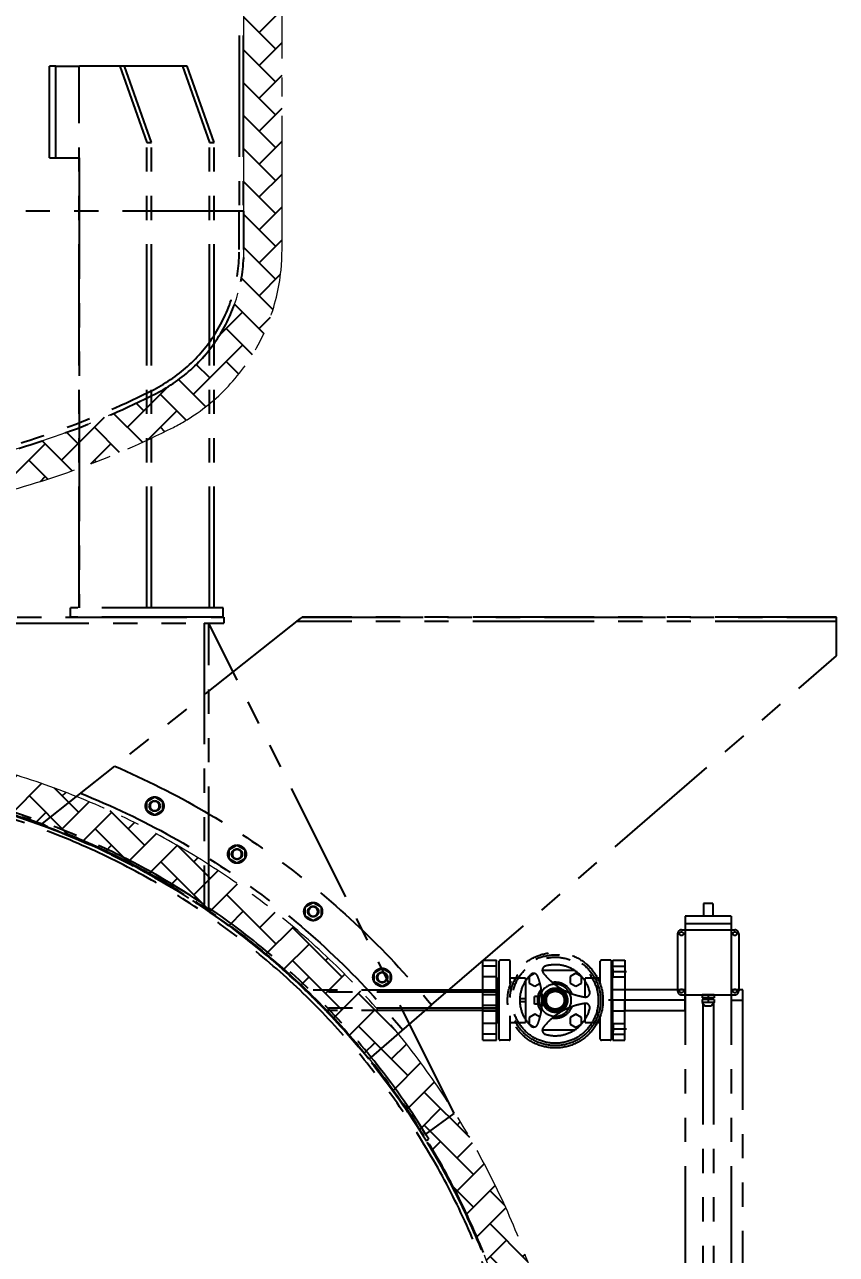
# Model space of a CAD drawing. Header units: millimetres. Extents: x -46397 to 283259, y -8690 to 23983.
# Drawn here: x 273204 to 274267, y 3882 to 5493 of the extents above; entities that cross this region are included whole.
import ezdxf

# ---------------------------------------------------------------- set-up
doc = ezdxf.new("R2010")
doc.units = ezdxf.units.MM
doc.linetypes.add('CENTER', pattern=[2, 1.25, -0.25, 0.25, -0.25])
doc.linetypes.add('PHANTOM', pattern=[63.50000000000001, 31.75, -6.35, 6.35, -6.35, 6.35, -6.35])
doc.layers.get('Defpoints').update_dxf_attribs({"lineweight": 0})
doc.layers.add('DUONGTAM', color=1, linetype='CENTER', lineweight=0)
doc.layers.add('PHANTOM 2', color=8, linetype='Continuous', lineweight=0)
doc.styles.add('GHI CHÚ 1', font='isocp_IV25.ttf', dxfattribs={"width": 0.8})
doc.dimstyles.new('1-30SCALE', dxfattribs={"dimtxt": 75, "dimasz": 75, "dimexe": 37.5, "dimexo": 30, "dimgap": 30, "dimtad": 1, "dimtoh": 1, "dimdec": 0, "dimdsep": 46, "dimtxsty": 'GHI CHÚ 1', "dimcen": 0.09, "dimclrd": 256, "dimclre": 256, "dimclrt": 2, "dimadec": 0, "dimazin": 0, "dimtfac": 1, "dimtdec": 0, "dimtofl": 0, "dimtmove": 0, "dimatfit": 3, "dimfxl": 1, "dimlwd": 0, "dimlwe": 0, "dimarcsym": 0})

# ---------------------------------------------------------------- blocks, each defined once
blk = doc.blocks.new('BO-3')
at = {"color": 251, "linetype": 'PHANTOM', "ltscale": 5, "extrusion": (0, 1, 0)}
for p, q in [((600.0000000036962, 4477.614315796342), (600.0000000036962, 2977.614315796342)), ((605.0000000036962, 4477.614315796342), (605.0000000036962, 2977.614315796342)), ((606.000000003638, 2977.614315796342), (-605.999999996362, 2977.614315796342)), ((-579.9999999965366, 2446.000000000095), (580.0000000034634, 2446.000000000095)), ((244.2998828994168, 2438.000000000108), (554.0000000041618, 2438.000000000105)), ((679.7605235707015, 2443.999920514733), (436.8092653451022, 2250.742025078493)), ((554.0000000041618, 2438.000000000105), (554.0000000041327, 2069.299945473939)), ((560.0000000034634, 2438.000000000095), (580.0000000034634, 2438.000000000095)), ((560.000000004482, 2065.240525058823), (560.0000000034925, 2438.000000000095)), ((881.7317243434663, 1795.497204246097), (560.0000000034634, 2438.000000000096)), ((580.0000000034634, 2446.000000000095), (580.0000000034634, 2438.000000000095)), ((1382.274781015149, 2439.999910577958), (674.7319712062017, 2439.999910577958)), ((682.2747810151486, 2445.999910577958), (679.7605235707015, 2443.999920514733)), ((1382.274781015149, 2445.999910577958), (682.2747810151486, 2445.999910577958)), ((682.2747810151486, 2445.999910577958), (1382.274781015149, 2445.99714405551)), ((1382.274781015149, 2445.99714405551), (1382.274781015149, 2445.999910577958)), ((1382.274781015149, 2443.997144055495), (1382.274781015149, 2445.99714405551)), ((1382.274781015178, 2394.994377533004), (1382.274781015149, 2443.997144055495)), ((852.0345881124958, 1937.765311734519), (1382.274781015178, 2394.994377533004)), ((340.0437059479882, 2173.768937987364), (436.8092653439962, 2250.74202507989)), ((478.8410210259608, 2204.417854989167), (489.1943547282135, 2210.395354989175)), ((489.1943547282135, 2210.395354989175), (499.5476884304662, 2204.417854989167)), ((478.8410210259608, 2192.462854989165), (478.8410210259608, 2204.417854989167)), ((489.1943547282135, 2186.485354989171), (478.8410210259608, 2192.462854989165)), ((499.5476884304662, 2192.462854989165), (489.1943547282135, 2186.485354989171)), ((499.5476884304662, 2204.417854989167), (499.5476884304662, 2192.462854989165)), ((586.6563024530478, 2141.320168626961), (597.0096361553005, 2147.297668626969)), ((597.0096361553005, 2147.297668626969), (607.3629698575533, 2141.320168626961)), ((586.6563024530478, 2129.36516862696), (586.6563024530478, 2141.320168626961)), ((597.0096361553005, 2123.387668626966), (586.6563024530478, 2129.36516862696)), ((607.3629698575533, 2129.36516862696), (597.0096361553005, 2123.387668626966)), ((607.3629698575533, 2141.320168626961), (607.3629698575533, 2129.36516862696)), ((686.4231112705602, 2066.14013941816), (696.7764449727838, 2072.117639418154)), ((686.4231112705602, 2054.185139418159), (686.4231112705602, 2066.14013941816)), ((696.7764449727838, 2072.117639418154), (707.1297786750365, 2066.14013941816)), ((707.1297786750365, 2066.14013941816), (707.1297786750365, 2054.185139418159)), ((696.7764449727838, 2048.20763941815), (686.4231112705602, 2054.185139418159)), ((707.1297786750365, 2054.185139418159), (696.7764449727838, 2048.20763941815)), ((776.7940374095342, 1979.893118355119), (787.1473711117869, 1985.870618355127)), ((787.1473711117869, 1985.870618355127), (797.5007048140396, 1979.893118355119)), ((918.9872362869792, 1891.496398216227), (918.9872362869792, 1996.496398216227)), ((918.9872362869792, 1996.496398216227), (936.9872362869792, 1996.496398216227)), ((936.9872362869792, 1988.496363903771), (918.9872362869792, 1988.496363903771)), ((936.9872362869792, 1891.496398216227), (936.9872362869792, 1996.496398216227)), ((776.7940374095342, 1967.938118355131), (776.7940374095342, 1979.893118355133)), ((787.1473711117869, 1961.960618355123), (776.7940374095342, 1967.938118355131)), ((797.5007048140105, 1967.938118355131), (787.1473711117869, 1961.960618355123)), ((797.5007048140105, 1979.893118355119), (797.5007048140105, 1967.938118355117)), ((936.9872362869792, 1974.496363903771), (918.9872362869792, 1974.496363903771)), ((936.9872362869792, 1972.996398216227), (938.9872362869792, 1972.996398216227)), ((938.9872362869792, 1914.996398216227), (938.9872362869792, 1972.996398216227)), ((918.9872362869792, 1957.293174834017), (686.522284226492, 1957.293174834017)), ((938.9872362869792, 1954.423174834014), (689.4917785319267, 1954.423174834014)), ((918.9872362869792, 1957.746398216227), (938.9872362869792, 1957.746398216227)), ((938.9872362869792, 1957.293174834017), (918.9872362869792, 1957.293174834017)), ((936.9872362869792, 1950.996398216278), (918.9872362869792, 1950.996398216278)), ((938.9872362869792, 1933.56962159844), (710.347616996849, 1933.569621598433)), ((852.0345881113026, 1937.765311735916), (769.6319842787343, 1866.70908840331)), ((936.9872362869792, 1936.996398216278), (918.9872362869792, 1936.996398216278)), ((918.9872362869792, 1930.699621598437), (713.1224507061124, 1930.699621598437)), ((938.9872362869792, 1930.699621598437), (918.9872362869792, 1930.699621598437)), ((918.9872362869792, 1930.246398216227), (938.9872362869792, 1930.246398216227)), ((936.9872362869792, 1913.496432528734), (918.9872362869792, 1913.496432528734)), ((936.9872362869792, 1914.996398216227), (938.9872362869792, 1914.996398216227)), ((936.9872362869792, 1899.496432528734), (918.9872362869792, 1899.496432528734)), ((918.9872362869792, 1891.496398216227), (936.9872362869792, 1891.496398216227)), ((844.4012573147484, 1768.425892430232), (881.7317243434663, 1795.497204246097)), ((845.0855470057577, 1759.684417301814), (848.5000340645202, 1761.76799070479))]:
    blk.add_line(p, q, dxfattribs=at)
at = {"color": 251, "linetype": 'PHANTOM', "ltscale": 5, "extrusion": (-6.890185696795331e-16, 1, 0)}
for p, q in [((351.2045431666775, 3047.614315796342), (351.2045431666775, 3167.614315796349)), ((359.8058175159385, 3167.614315796349), (351.2045431666775, 3167.614315796349)), ((359.8058175159385, 3047.614315796342), (359.8058175159385, 3167.614315796349)), ((359.8058175159385, 3167.614315796349), (390.7303553605452, 3167.614315796349)), ((390.4469795399054, 2458.000000001284), (390.4469795399054, 3167.614315796349)), ((443.7633639495471, 3167.614315796349), (390.7303553605452, 3167.614315796349)), ((443.4801026258501, 3167.614315796349), (478.8354416851944, 3067.614315796349)), ((450.127324980218, 3167.614315796349), (443.7633639495471, 3167.614315796349)), ((485.1994027158653, 3067.614315796349), (449.844063656521, 3167.614315796349)), ((513.5901585916872, 3167.614315796349), (450.127324980218, 3167.614315796349)), ((524.903867090703, 3167.614315796349), (513.5901585916872, 3167.614315796349)), ((525.787750567164, 3167.614315796349), (524.903867090703, 3167.614315796349)), ((525.5044892434962, 3167.614315796349), (560.8598283028405, 3067.614315796349)), ((531.8684502741671, 3167.614315796349), (525.787750567164, 3167.614315796349)), ((567.2237893335405, 3067.614315796349), (531.8684502741962, 3167.614315796349)), ((478.8353271881933, 2458.000000001284), (478.8353271881933, 3067.614315796349)), ((478.8354416851944, 3067.614315796349), (485.1994027158653, 3067.614315796349)), ((485.1992882188642, 2458.000000001284), (485.1992882188642, 3067.614315796349)), ((560.8597138058685, 2458.000000001284), (560.8597138058685, 3067.614315796349)), ((560.8598283028405, 3067.614315796349), (567.2237893335405, 3067.614315796349)), ((567.2236748365103, 2458.000000001284), (567.2236748365103, 3067.614315796349)), ((351.2045431666775, 3047.614315796342), (359.8058175159385, 3047.614315796342)), ((359.8058175159385, 3047.614315796342), (390.7303553605452, 3047.614315796342)), ((390.4469795398763, 3047.614315796342), (390.4469795398763, 2458.000000001284)), ((378.8353271881933, 2446.000000001284), (378.8353271881933, 2458.000000001284)), ((379.1185885118903, 2458.000000001284), (378.8353271881933, 2458.000000001284)), ((578.8353271881933, 2458.000000001284), (379.1185885118903, 2458.000000001284)), ((578.8353271881933, 2446.000000001284), (578.8353271881933, 2458.000000001284)), ((379.1185885118903, 2446.000000001284), (378.8353271881933, 2446.000000001284)), ((578.8353271881933, 2446.000000001284), (379.1185885118903, 2446.000000001284))]:
    blk.add_line(p, q, dxfattribs=at)
at = {"color": 251, "linetype": 'PHANTOM', "ltscale": 5}
for p, q in [((554.0000000041618, 2438.000000000105), (560.0000000034634, 2438.000000000105)), ((384.5912864900893, 2156.136900368337), (345.401687468926, 2171.791827025319)), ((1207.966634656943, 2070.492894643038), (1207.966634656972, 2054.113364641854)), ((1220.56663465692, 2070.492894643038), (1207.966634656943, 2070.492894643038)), ((1220.56663465692, 2070.492894643038), (1220.566634656891, 2054.113364641854)), ((1244.516634656931, 2054.113364641868), (1184.016634656931, 2054.113364641868)), ((1184.016634656931, 2054.113364641868), (1184.016634656931, 2044.113364641868)), ((1244.516634656931, 2054.113364641868), (1244.516634656931, 2040.185027120963)), ((1174.266634656989, 2031.109977876928), (1174.266634656989, 1956.109977876928)), ((1179.266634656989, 2036.109977876928), (1249.266634656989, 2036.109977876928)), ((1244.516634656931, 2044.113364641868), (1184.016634656931, 2044.113364641868)), ((1184.016634656931, 2044.113364641868), (1184.016634656902, 403.9999999989604)), ((1244.516634656931, 2044.113364641868), (1244.516634656902, 403.9999999989604)), ((1254.266634656989, 2031.109977876928), (1254.266634656989, 1956.109977876928)), ((940.4873005862173, 1892.999999999579), (940.4873005862173, 1994.999999999579)), ((953.4873005862173, 1996.499999999579), (941.9873005862173, 1996.499999999579)), ((954.9873005862173, 1964.62159062688), (954.9873005862173, 1994.999999999579)), ((1039.310215110425, 1982.999999999579), (997.0119638827746, 1982.999999999579)), ((1072.987300586217, 1964.62159062688), (1072.987300586217, 1994.999999999579)), ((1085.987300586217, 1996.499999999579), (1074.487300586217, 1996.499999999579)), ((1087.350653501373, 1981.643888846412), (1107.283710844436, 1981.643888846412)), ((1087.487300586217, 1892.999999999579), (1087.487300586217, 1994.999999999579)), ((1089.582335368643, 1988.643899577285), (1104.986400321883, 1988.643899577285)), ((1089.639797914424, 1974.643900733508), (1089.586358686822, 1996.643894094269)), ((1089.586358686822, 1996.643894094269), (1104.990423640062, 1996.643894094269)), ((1104.990423640062, 1996.643894094269), (1104.964020599698, 1944.143900733508)), ((938.9873005862173, 1965.899999999579), (940.4873005862173, 1967.399999999579)), ((938.9873005862173, 1922.099999999579), (938.9873005862173, 1965.899999999579)), ((974.9873005862173, 1972.999999999579), (954.9873350977432, 1972.999999999579)), ((974.9873005862173, 1972.999999999579), (974.9873005862173, 1914.999999999579)), ((986.282366323343, 1979.048204516), (979.617300586222, 1975.200127018501)), ((979.617300586222, 1975.200127018501), (979.617300586222, 1966.539872980657)), ((979.617300586222, 1966.539872980657), (987.117300586222, 1962.209745961734)), ((987.117300586222, 1962.209745961734), (994.0360838275228, 1966.204307328573)), ((1040.857300586213, 1979.530254037423), (1033.357300586213, 1975.200127018501)), ((1033.357300586213, 1975.200127018501), (1033.357300586213, 1966.539872980657)), ((1033.357300586213, 1966.539872980657), (1040.857300586213, 1962.209745961734)), ((1048.357300586213, 1975.200127018501), (1040.857300586213, 1979.530254037423)), ((1040.857300586213, 1962.209745961734), (1048.357300586213, 1966.539872980657)), ((1048.357300586213, 1966.539872980657), (1048.357300586213, 1975.200127018501)), ((1072.987292825885, 1972.999999999579), (1052.987300586217, 1972.999999999579)), ((1052.987300586217, 1948.188497525904), (1052.987300586217, 1972.999999999579)), ((1088.987300586217, 1965.899999999579), (1087.487300586217, 1967.399999999579)), ((1088.98723628695, 1944.143900733508), (1089.050261344964, 1974.163841281662)), ((1088.987300586217, 1922.099999999579), (1088.987300586217, 1965.899999999579)), ((1089.530320796825, 1974.643900733508), (1104.979359499412, 1974.643878115524)), ((1089.10311188185, 1957.99390073069), (1104.971006924927, 1957.99390073069)), ((1104.971006924927, 1957.613364642596), (1104.971006924927, 1930.613364642596)), ((1184.016634656902, 1957.613364642596), (1104.971006924927, 1957.613364642596)), ((1179.266634656989, 1951.109977876928), (1249.266634656989, 1951.109977876928)), ((1184.016634656902, 1930.613364642611), (1184.016634656902, 1957.613364642596)), ((1206.266634656989, 1951.109977876958), (1206.266634656931, 1947.109977876928)), ((1222.266634656989, 1951.109977876899), (1206.266634656989, 1951.109977876928)), ((1222.266634656989, 1951.109977876928), (1206.266634656989, 1951.109977876928)), ((1214.266634656989, 1951.109977876928), (1214.266634656989, 1947.109977876928)), ((1222.266634656989, 1951.109977876899), (1222.266634656989, 1947.109977876928)), ((1259.516634656902, 1957.613364642567), (1244.51663465696, 1957.613364642567)), ((1244.51663465696, 1957.613364642567), (1244.516634656931, 1944.113352754773)), ((1259.516634656902, 530.499999999688), (1259.516634656902, 1957.613364642567)), ((974.9873005862173, 1945.999999999579), (967.5303312489996, 1945.999999999579)), ((974.9873005862173, 1941.999999999579), (967.5303312489996, 1941.999999999579)), ((986.7873005862057, 1938.999999999579), (986.7873005862057, 1948.999999999579)), ((991.025375579804, 1948.999999999579), (986.7873005862057, 1948.999999999579)), ((991.0253523595748, 1938.999999999579), (986.7873005862057, 1938.999999999579)), ((1052.987300586217, 1914.999999999579), (1052.987300586217, 1939.811478633673)), ((1104.964035990735, 1944.113273264412), (1083.901781385444, 1944.113273264397)), ((1088.98723628695, 1944.143900733508), (1089.050261344964, 1914.123960185353)), ((1104.990423640062, 1891.643907372746), (1104.964020599698, 1944.143900733508)), ((1184.01663464689, 1944.113352754773), (1104.971006914915, 1944.113352754773)), ((1222.266634656989, 1947.109977876928), (1206.266634656989, 1947.109977876928)), ((1206.266634656931, 1945.109977876928), (1206.266634656931, 1941.109977876928)), ((1222.266634656989, 1945.109977876928), (1206.266634656989, 1945.109977876928)), ((1222.266634656989, 1941.109977876899), (1206.266634656989, 1941.109977876928)), ((1206.266634656989, 1941.109977876899), (1210.266634656989, 1936.109977876899)), ((1207.266634656931, 1939.859977876958), (1207.266634656931, 543.999999999608)), ((1208.266634656989, 1947.109977876928), (1208.266634656989, 1945.109977876928)), ((1214.266634656931, 1936.109977876914), (1210.266634656989, 1936.109977876914)), ((1214.266634656989, 1945.109977876928), (1214.266634656989, 1941.109977876914)), ((1218.266634656989, 1936.109977876914), (1214.266634656931, 1936.109977876914)), ((1222.266634656989, 1941.109977876899), (1218.266634656989, 1936.109977876899)), ((1220.266634656989, 1947.109977876928), (1220.266634656989, 1945.109977876928)), ((1221.266634656931, 1939.859977876827), (1221.266634656931, 543.999999999608)), ((1222.266634656989, 1945.109977876928), (1222.266634656989, 1941.109977876899)), ((1244.516634656931, 1944.113352754773), (1259.516634656902, 1944.113352754773)), ((938.9873005862173, 1922.099999999579), (940.4873005862173, 1920.599999999579)), ((954.9873005862173, 1892.999999999579), (954.9873005862173, 1923.378409372278)), ((987.117300586222, 1925.790254037423), (979.617300586222, 1921.460127018501)), ((979.617300586222, 1921.460127018501), (979.617300586222, 1912.799872980657)), ((994.0364449021872, 1921.795484204028), (987.117300586222, 1925.790254037423)), ((1040.857300586213, 1925.790254037423), (1033.357300586213, 1921.460127018501)), ((1033.357300586213, 1921.460127018501), (1033.357300586213, 1912.799872980657)), ((1048.357300586213, 1921.460127018501), (1040.857300586213, 1925.790254037423)), ((1048.357300586213, 1912.799872980657), (1048.357300586213, 1921.460127018501)), ((1072.987300586217, 1892.999999999579), (1072.987300586217, 1923.378409372278)), ((1088.987300586217, 1922.099999999579), (1087.487300586217, 1920.599999999579)), ((1089.10311188185, 1930.293900736325), (1104.971006924927, 1930.293900736325)), ((1104.971006924927, 1930.613364642596), (1184.016634656902, 1930.613364642611)), ((954.9874444504967, 1914.999999999579), (974.9873005862173, 1914.999999999579)), ((957.6864234462846, 1914.499999999579), (957.6864234462846, 1914.999999999579)), ((958.28817772615, 1914.499999999579), (957.6864234462846, 1914.499999999579)), ((958.28817772615, 1914.499999999579), (958.28817772615, 1914.999999999579)), ((958.8873913303833, 1914.499999999579), (958.28817772615, 1914.499999999579)), ((979.617300586222, 1912.799872980657), (986.28267938731, 1908.951614735603)), ((997.0119213784055, 1904.999999999579), (1039.310215110425, 1904.999999999579)), ((1033.357300586213, 1912.799872980657), (1040.857300586213, 1908.469745961735)), ((1040.857300586213, 1908.469745961735), (1048.357300586213, 1912.799872980657)), ((1052.987300586217, 1914.999999999579), (1072.987239519891, 1914.999999999579)), ((1087.350653501373, 1906.643888846412), (1107.283710844436, 1906.643888846412)), ((1089.530320796825, 1913.643900733508), (1104.979359499412, 1913.643923351491)), ((1089.639797914424, 1913.643900733508), (1089.586358686822, 1891.643907372746)), ((953.4873005862173, 1891.499999999579), (941.9873005862173, 1891.499999999579)), ((1085.987300586217, 1891.499999999579), (1074.487300586217, 1891.499999999579)), ((1089.582335368643, 1899.64390188973), (1104.986400321883, 1899.64390188973)), ((1089.586358686822, 1891.643907372746), (1104.990423640062, 1891.643907372746))]:
    blk.add_line(p, q, dxfattribs=at)
blk.add_lwpolyline([(-606.0000573569491, 2977.546962154444), (-606.0000573569491, 2927.553989562727, 0.2844896771697005), (-491.0339997755441, 2738.883222221685, 0.2389866582865144), (491.033753531286, 2738.883155543413, 0.2844896771696986), (605.9999426430436, 2927.553989562669), (605.9999426430509, 2977.546962154386)], format="xyb", close=True, dxfattribs=at)
blk.add_lwpolyline([(-600.0000573569491, 2977.546962154444), (-600.0000573569491, 2927.532625973571, 0.2845175878861647), (-488.3209742624063, 2744.234810076244, 0.2389866582865143), (488.3208595484789, 2744.234810076186, 0.284517587886162), (599.9999426430436, 2927.532625973513), (599.9999426430509, 2977.546962154386)], format="xyb", dxfattribs=at)
at = {"color": 251, "linetype": 'PHANTOM', "ltscale": 5, "extrusion": (0, 0, -1)}
for centre, radius in [((-3.725290298461914e-09, 1244.000000000096), 990.9999999994459), ((-3.725290298461914e-09, 1244.000000000096), 989.9999999995455), ((-3.725290298461914e-09, 1244.000000000096), 984.9999999990735), ((-489.1943547282135, 2198.440354989173), 6), ((-597.0096361553005, 2135.342668626968), 6), ((-696.7764449727838, 2060.162639418167), 6), ((-787.1473711117869, 1973.915618355139), 6)]:
    blk.add_circle(centre, radius, dxfattribs=at)
at = {"color": 251, "linetype": 'PHANTOM', "ltscale": 5}
for centre, radius in [((489.1943547282135, 2198.440354989173), 12), ((489.1943547282135, 2198.440354989173), 6.999999999999999), ((597.0096361553005, 2135.342668626968), 12), ((597.0096361553005, 2135.342668626968), 6.999999999999999), ((696.7764449727838, 2060.162639418152), 12), ((696.7764449727838, 2060.162639418167), 6.999999999999999), ((1179.266634656989, 2031.109977876928), 2.5), ((1249.266634656989, 2031.109977876928), 2.5), ((1013.987300586217, 1943.999999999579), 62.5), ((1013.987300586217, 1943.999999999579), 59.43794068391659), ((1013.987300586217, 1943.999999999579), 56.37588136783319), ((787.1473711117869, 1973.915618355125), 12), ((787.1473711117869, 1973.915618355139), 6.999999999999999), ((1013.987300586217, 1943.999999999579), 16), ((1013.987300586217, 1943.999999999579), 14), ((1013.987300586217, 1943.999999999579), 14), ((1013.987300586217, 1943.999999999579), 13.03237948031064), ((1013.987300586217, 1943.999999999579), 12.52618259739233), ((1013.987300586217, 1943.999999999579), 11.7260607349572), ((1013.987300586217, 1943.999999999579), 11.70860567002898), ((1179.266634656989, 1956.109977876928), 2.5), ((1249.266634656989, 1956.109977876928), 2.5)]:
    blk.add_circle(centre, radius, dxfattribs=at)
at = {"color": 251, "linetype": 'PHANTOM', "ltscale": 5, "extrusion": (0, 0, -1)}
for centre, radius, start, end in [((-1.073442248045467, 1240.725048768059), 1099.999999985095, 113.3360607911233, 140.678369793138), ((-3.69618646800518e-09, 1244.000000000096), 989.9999999998034, 31.39219479823251, 148.6078052017675), ((-1.073442249995423, 1240.725048767302), 1049.999999985071, 111.8651126308536, 140.7474213440057)]:
    blk.add_arc(centre, radius, start, end, dxfattribs=at)
at = {"color": 251, "linetype": 'PHANTOM', "ltscale": 5}
for centre, radius, start, end in [((3.667082637548447e-09, 1244.000000000056), 993.9999999998472, 56.12767963228005, 75.77238934195863), ((3.725290298461914e-09, 1244.00000000011), 989.999999999521, 38.97631496123779, 69.9110551653385), ((3.725290298461914e-09, 1244.00000000011), 993.9999999997841, 31.39219479823251, 55.71010938391612), ((1179.266634656989, 2031.109977876928), 5, 90, 180), ((1249.266634656989, 2031.109977876928), 5, 0, 90), ((941.9873005862173, 1994.999999999579), 1.5, 90, 180), ((953.4873005862173, 1994.999999999579), 1.499999999999993, 0, 90), ((1013.987300586217, 1943.999999999579), 46.50000000000002, 13.91476064545609, 106.0852385249338), ((1074.487300586217, 1994.999999999579), 1.499999999999993, 90, 180), ((1085.987300586217, 1994.999999999579), 1.5, 0, 90), ((1013.987300586217, 1943.999999999579), 46.50000000000002, 133.91476064464, 226.0852385243552), ((1013.987300586217, 1943.99999999958), 23.4999999999996, 90, 98.89400038201485), ((1013.987300586217, 1943.999999999579), 23.5, 21.10668069135052, 90), ((1089.050261344964, 1974.643900733508), 0.480059451847782, 270, 0), ((-2.272776328027248e-06, 1243.999997767588), 990.0000031879024, 43.91862197800679, 46.09562447503193), ((1013.987300586217, 1943.999999999579), 23.49999999999999, 141.1061039465741, 218.8940003812874), ((1013.987300586217, 1943.999999999579), 20.99999999999999, 147.6724358717156, 212.3275642004892), ((1013.987300586217, 1943.999999999579), 20.98666243117285, 92.28401401869311, 147.7159859809178), ((1013.987300586217, 1943.999999999583), 20.99999999999662, 90, 92.32756420088414), ((1013.987300586217, 1943.999999999579), 21, 27.67243630050723, 90), ((1013.987300586217, 1943.999999999579), 20.98666243117286, 332.2840140180127, 27.71598598198731), ((1179.266634656989, 1956.109977876928), 5, 180, 270), ((1249.266634656989, 1956.109977876928), 5, 270, 0), ((1013.987300586217, 1943.999999999579), 23.49999999999999, 261.1059996179852, 338.8938237656594), ((1013.987300586217, 1943.999999999579), 20.99999999999999, 267.6724357991159, 332.3275640720453), ((1013.987300586217, 1943.999999999579), 20.98666243117285, 212.2840140190822, 267.7159859813069), ((1013.987300586217, 1943.999999999579), 46.50000000000004, 253.9147606455075, 346.0852393545439), ((1089.050261344964, 1913.643900733508), 0.480059451847782, 0, 90), ((941.9873005862173, 1892.999999999579), 1.500000000000007, 180, 270), ((953.4873005862173, 1892.999999999579), 1.499999999999993, 270, 0), ((1074.487300586217, 1892.999999999579), 1.499999999999993, 180, 270), ((1085.987300586217, 1892.999999999579), 1.5, 270, 0)]:
    blk.add_arc(centre, radius, start, end, dxfattribs=at)
for points, knots in [([(1001.103679856606, 1988.679551439754), (1000.64759223329, 1988.548035847894), (1000.217660774477, 1988.362955132084), (999.6105796843767, 1988.00790648433), (999.4132776179467, 1987.875402201763), (999.0401827606547, 1987.589465890748), (998.864167032938, 1987.43621882946), (998.5325738928223, 1987.109792071255), (998.3769976874173, 1986.93661114467), (998.0866083783621, 1986.57001843727), (997.9520847871026, 1986.376553044607), (997.5905241197033, 1985.781786299645), (997.4006482348486, 1985.361337566162), (997.1242891609436, 1984.472290915084), (997.0432801252173, 1984.021229222822), (997.0033468031324, 1983.336002281491), (997.0038992263435, 1983.104692754233), (997.033014879009, 1982.64632357431), (997.0613173711754, 1982.420142127934), (997.144507508172, 1981.9736091921), (997.1993972548808, 1981.753258128395), (997.3360354259494, 1981.318459581706), (997.4184007705189, 1981.102862022306), (997.7014386441733, 1980.478597422682), (997.9377240953909, 1980.089338846153), (998.2227566633956, 1979.727598544153)], [2.051666809341216e-07, 2.051666809341216e-07, 2.051666809341216e-07, 2.051666809341216e-07, 0.001403826877053449, 0.001403826877053449, 0.002105637732239709, 0.002105637732239709, 0.002807448587425969, 0.002807448587425969, 0.003509259442612228, 0.003509259442612228, 0.004211070297798492, 0.004211070297798492, 0.005614692008171047, 0.005614692008171047, 0.007018313718543603, 0.007018313718543603, 0.007720124573729901, 0.007720124573729901, 0.0084219354289162, 0.0084219354289162, 0.009123746284102495, 0.009123746284102495, 0.009825557139288793, 0.009825557139288793, 0.01122917884966141, 0.01122917884966141, 0.01122917884966141, 0.01122917884966141]), ([(990.928564591828, 1975.516294788114), (990.7577460312168, 1975.944157047342), (990.5392309043091, 1976.342199157816), (990.0107066571654, 1977.081183779139), (989.6970590224955, 1977.423520493243), (989.1794907986186, 1977.866812944098), (988.9983604058216, 1978.004031057366), (988.6186745912128, 1978.257085468977), (988.4188021610025, 1978.373555688522), (987.8016193467192, 1978.684137403432), (987.3711401392648, 1978.838804476967), (986.6969957220717, 1978.992024756049), (986.4658222673461, 1979.029918471891), (986.003966136137, 1979.076536501625), (985.7730201312224, 1979.08556845492), (985.3111152070924, 1979.075479187493), (985.080156222888, 1979.056359760042), (984.6182462968864, 1978.98909267515), (984.3863818276441, 1978.940495930393), (983.7103262791352, 1978.754283776661), (983.2792645416048, 1978.576467532597), (982.6631053158198, 1978.226718512156), (982.4643590774795, 1978.096807776517), (982.0865771834215, 1977.81472546138), (981.9065190523979, 1977.661993800497), (981.7354848599352, 1977.497319031964)], [2.18634237672454e-07, 2.18634237672454e-07, 2.18634237672454e-07, 2.18634237672454e-07, 0.001403414186927483, 0.001403414186927483, 0.002806609739617293, 0.002806609739617293, 0.003508207515962198, 0.003508207515962198, 0.004209805292307103, 0.004209805292307103, 0.00561300084499694, 0.00561300084499694, 0.006314598621341846, 0.006314598621341846, 0.007016196397686752, 0.007016196397686752, 0.00771779417403166, 0.00771779417403166, 0.008419391950376566, 0.008419391950376566, 0.009822587503066391, 0.009822587503066391, 0.0105241852794113, 0.0105241852794113, 0.01122578305575621, 0.01122578305575621, 0.01122578305575621, 0.01122578305575621]), ([(996.2449476450274, 1955.209322553183), (996.0113270305155, 1956.96538971869), (995.7240373470122, 1958.705784910071), (995.0430992245674, 1962.161374003937), (994.6494308215333, 1963.876524493299), (993.7548166559136, 1967.2847013458), (993.2568416733702, 1968.965982757722), (992.1649496936006, 1972.276902008233), (991.5705937367748, 1973.90815548837), (990.928564591828, 1975.516294788114)], [0.04399830170383984, 0.04399830170383984, 0.04399830170383984, 0.04399830170383984, 0.04937678668943274, 0.04937678668943274, 0.05475527167502563, 0.05475527167502563, 0.06013375666061853, 0.06013375666061853, 0.06551224164621143, 0.06551224164621143, 0.06551224164621143, 0.06551224164621143]), ([(998.2227566633956, 1979.727598544153), (1000.391445774992, 1976.975273574107), (1002.716066018213, 1974.373376688353), (1006.441579808947, 1970.686794478613), (1007.72337517087, 1969.494035313779), (1010.371508599841, 1967.17933136756), (1011.737768187071, 1966.057394921508), (1013.150918966159, 1964.969989646349)], [2.602425076158402e-07, 2.602425076158402e-07, 2.602425076158402e-07, 2.602425076158402e-07, 0.01074435377238684, 0.01074435377238684, 0.01611640053732646, 0.01611640053732646, 0.02148844730226608, 0.02148844730226608, 0.02148844730226608, 0.02148844730226608]), ([(1032.566035147436, 1953.760667092745), (1034.211912256113, 1953.081543334632), (1035.883625154645, 1952.45278490621), (1039.231021944812, 1951.311501830592), (1040.910151442338, 1950.797194026992), (1045.969554649171, 1949.415652910561), (1049.372111405421, 1948.709017016702), (1052.810580503457, 1948.211303755618)], [0.04402766584718107, 0.04402766584718107, 0.04402766584718107, 0.04402766584718107, 0.04943433135595236, 0.04943433135595236, 0.05484099686472366, 0.05484099686472366, 0.06565432788226624, 0.06565432788226624, 0.06565432788226624, 0.06565432788226624]), ([(1052.810580503457, 1948.211303755619), (1053.266529499495, 1948.14530582013), (1053.720501646865, 1948.135524446058), (1054.624742999964, 1948.223747541438), (1055.078039112239, 1948.324205988502), (1055.720725740917, 1948.55078697826), (1055.930125278566, 1948.639041427778), (1056.339119623997, 1948.841331709966), (1056.53992188393, 1948.956191109433), (1057.117485108902, 1949.33539630147), (1057.46667031126, 1949.630868680321), (1057.936435055337, 1950.138084526605), (1058.084838665527, 1950.319339662784), (1058.356139222538, 1950.696009842628), (1058.479434147826, 1950.89149897503), (1058.701649064576, 1951.296564950656), (1058.800570641353, 1951.506140953589), (1058.97327058384, 1951.939800034354), (1059.047116839734, 1952.164898919398), (1059.223880272533, 1952.843486354358), (1059.285417780047, 1953.305704816321), (1059.290605973569, 1954.014188529637), (1059.277473141206, 1954.251263334088), (1059.222073659446, 1954.719473558009), (1059.179833207396, 1954.951774555155), (1059.122737690079, 1955.182232220528)], [2.051683436019238e-07, 2.051683436019238e-07, 2.051683436019238e-07, 2.051683436019238e-07, 0.001403400578906931, 0.001403400578906931, 0.002806595989470261, 0.002806595989470261, 0.003508193694751936, 0.003508193694751936, 0.004209791400033611, 0.004209791400033611, 0.005612986810596962, 0.005612986810596962, 0.006314584515878623, 0.006314584515878623, 0.007016182221160284, 0.007016182221160284, 0.007717779926441946, 0.007717779926441946, 0.008419377631723606, 0.008419377631723606, 0.009822573042286939, 0.009822573042286939, 0.0105241707475686, 0.0105241707475686, 0.01122576845285027, 0.01122576845285027, 0.01122576845285027, 0.01122576845285027]), ([(1052.810580503457, 1939.788696243539), (1049.370951079181, 1939.290815026965), (1045.963018676295, 1938.583277501974), (1041.734806030581, 1937.42780856165), (1040.89070982908, 1937.183084557066), (1039.205190947891, 1936.665778981461), (1038.362655392208, 1936.392787639492), (1035.85292329744, 1935.536015141798), (1034.200168532581, 1934.913610955438), (1032.566035147436, 1934.239332906413)], [-0.044215422039747, -0.044215422039747, -0.044215422039747, -0.044215422039747, -0.03340232872398638, -0.03340232872398638, -0.03069905539504622, -0.03069905539504622, -0.02799578206610607, -0.02799578206610607, -0.02258923540822575, -0.02258923540822575, -0.02258923540822575, -0.02258923540822575]), ([(1059.122737690079, 1932.81776777863), (1059.236885592283, 1933.278509011555), (1059.291566659318, 1933.743380872398), (1059.287625998608, 1934.446652702227), (1059.271524945012, 1934.683773390625), (1059.210444242897, 1935.149851116558), (1059.165736252035, 1935.37890870525), (1059.048838956485, 1935.829290088669), (1058.976647983334, 1936.050613452912), (1058.804364070296, 1936.485394224635), (1058.704079928983, 1936.69862774921), (1058.36977719178, 1937.309131769562), (1058.100595900934, 1937.683793408994), (1057.468838640198, 1938.367650569392), (1057.118712279247, 1938.663337333633), (1056.545255146921, 1939.040534042884), (1056.344659077789, 1939.155710379695), (1055.933141950081, 1939.359680099652), (1055.723111858766, 1939.448260156939), (1055.294808005419, 1939.599481878782), (1055.076533561194, 1939.66212151012), (1054.631668001646, 1939.761188694417), (1054.403772438644, 1939.797657020289), (1053.721624415019, 1939.864671443601), (1053.266373591992, 1939.85467161165), (1052.810580503457, 1939.788696243539)], [2.030964063928403e-07, 2.030964063928403e-07, 2.030964063928403e-07, 2.030964063928403e-07, 0.001403824578971211, 0.001403824578971211, 0.002105635320253616, 0.002105635320253616, 0.002807446061536023, 0.002807446061536023, 0.003509256802818429, 0.003509256802818429, 0.004211067544100835, 0.004211067544100835, 0.005614689026665638, 0.005614689026665638, 0.00701831050923044, 0.00701831050923044, 0.007720121250512841, 0.007720121250512841, 0.00842193199179524, 0.00842193199179524, 0.009123742733077643, 0.009123742733077643, 0.009825553474360043, 0.009825553474360043, 0.01122917495692487, 0.01122917495692487, 0.01122917495692487, 0.01122917495692487]), ([(990.928564591828, 1912.483705211044), (992.2278034168703, 1915.738007653064), (993.3188021035457, 1919.052136332106), (994.6487190464686, 1924.121817026907), (995.0407810967881, 1925.828263944793), (995.7213067875418, 1929.278966692017), (996.0098024492618, 1931.0231503882), (996.2449476450274, 1932.790677445975)], [2.201003712595106e-07, 2.201003712595106e-07, 2.201003712595106e-07, 2.201003712595106e-07, 0.01074431363023515, 0.01074431363023515, 0.01611636039516711, 0.01611636039516711, 0.02148840716009906, 0.02148840716009906, 0.02148840716009906, 0.02148840716009906]), ([(1013.150918966159, 1923.030010352809), (1011.737768187071, 1921.94260507765), (1010.371508599841, 1920.820668631598), (1007.72337517087, 1918.505964685379), (1006.441579808947, 1917.313205520545), (1002.716066018213, 1913.626623310804), (1000.391445774992, 1911.024726425051), (998.2227566633956, 1908.272401455005)], [1.232249327257819e-06, 1.232249327257819e-06, 1.232249327257819e-06, 1.232249327257819e-06, 0.005373279014266883, 0.005373279014266883, 0.01074532577920651, 0.01074532577920651, 0.02148941930908577, 0.02148941930908577, 0.02148941930908577, 0.02148941930908577]), ([(981.7354843741341, 1910.502681434914), (982.0774233141274, 1910.173456451329), (982.4526733564562, 1909.893665190143), (983.0636956992676, 1909.54544140393), (983.2770992105361, 1909.440824766271), (983.711274084344, 1909.26068354529), (983.931997628446, 1909.184872993461), (984.3804880798853, 1909.060918216468), (984.6082554484601, 1909.012775650433), (985.0709294593835, 1908.944587356478), (985.3057367636065, 1908.924819265388), (986.00159955048, 1908.90908187083), (986.4606570551114, 1908.954868744356), (987.3687754903222, 1909.160058578399), (987.7999088936485, 1909.315432893682), (988.4133001164882, 1909.62346335899), (988.6133443756262, 1909.739596888862), (988.9957452667877, 1909.993995964636), (989.1774727554875, 1910.131597222401), (989.5225865220418, 1910.426908386642), (989.6859713807935, 1910.584619899905), (989.9941992874956, 1910.920351732594), (990.1397296960349, 1911.099481196281), (990.5388392442837, 1911.656730796897), (990.7578044097172, 1912.055989176893), (990.928564591828, 1912.483705211044)], [2.736646251035235e-07, 2.736646251035235e-07, 2.736646251035235e-07, 2.736646251035235e-07, 0.001403895465199302, 0.001403895465199302, 0.0021057063654864, 0.0021057063654864, 0.0028075172657735, 0.0028075172657735, 0.003509328166060599, 0.003509328166060599, 0.004211139066347697, 0.004211139066347697, 0.005614760866921896, 0.005614760866921896, 0.007018382667496095, 0.007018382667496095, 0.007720193567783193, 0.007720193567783193, 0.008422004468070291, 0.008422004468070291, 0.009123815368357392, 0.009123815368357392, 0.009825626268644489, 0.009825626268644489, 0.01122924806921871, 0.01122924806921871, 0.01122924806921871, 0.01122924806921871]), ([(998.2227566633956, 1908.272401455005), (997.9376266949985, 1907.910537540301), (997.7021696715965, 1907.522277030293), (997.3264521153178, 1906.695069003946), (997.1868036792439, 1906.252273981174), (997.06168522808, 1905.582400730108), (997.0334160152415, 1905.356928133315), (997.0041073138418, 1904.901583143263), (997.003177361883, 1904.670253068216), (997.0427970346936, 1903.980466915016), (997.1240908813488, 1903.530327516687), (997.328470491193, 1902.869890760808), (997.4112403630861, 1902.650741644562), (997.6017958192679, 1902.227453860132), (997.7094468333817, 1902.022932859193), (997.9491367801093, 1901.627956091354), (998.0811741917278, 1901.43749937132), (998.3703843415424, 1901.071106873445), (998.5284025284927, 1900.894604788554), (999.0276943297649, 1900.402229890846), (999.3972185274761, 1900.117827452347), (1000.008190241235, 1899.759092013634), (1000.220069063012, 1899.651928226744), (1000.653250522388, 1899.465800588892), (1000.875549252611, 1899.386231411822), (1001.103679208638, 1899.320448746244)], [2.585160842542756e-07, 2.585160842542756e-07, 2.585160842542756e-07, 2.585160842542756e-07, 0.001403454014850613, 0.001403454014850613, 0.002806649513616971, 0.002806649513616971, 0.003508247263000142, 0.003508247263000142, 0.004209845012383313, 0.004209845012383313, 0.005613040511149652, 0.005613040511149652, 0.006314638260532811, 0.006314638260532811, 0.00701623600991597, 0.00701623600991597, 0.007717833759299129, 0.007717833759299129, 0.008419431508682289, 0.008419431508682289, 0.009822627007448594, 0.009822627007448594, 0.01052422475683175, 0.01052422475683175, 0.01122582250621491, 0.01122582250621491, 0.01122582250621491, 0.01122582250621491])]:
    blk.add_open_spline(points, degree=3, knots=knots, dxfattribs=at)
for points in [[(996.2449476450274, 1932.790677445975), (996.7420297754579, 1936.527118297176), (997.2325713969767, 1943.999999999579), (996.7420297754579, 1951.472881701981), (996.2449476450274, 1955.209322553183)], [(1013.150918966159, 1964.969989646349), (1016.138230597833, 1962.671283468044), (1022.364665180823, 1958.510021110987), (1029.081641385361, 1955.198401765641), (1032.566035147436, 1953.760667092745)], [(1032.566035147436, 1934.239332906413), (1029.081641385361, 1932.801598233516), (1022.364665180823, 1929.489978888171), (1016.138230597833, 1925.328716531114), (1013.150918966159, 1923.030010352809)]]:
    blk.add_open_spline(points, degree=3, dxfattribs=at)
blk = doc.blocks.new('*D2589')
at = {"layer": 'Defpoints', "color": 0, "transparency": 16777216}
for p in [(271921.9173287982, 3911.172317241973), (273847.5853327522, 3119.637896927597)]:
    blk.add_point(p, dxfattribs=at)
at = {"layer": 'PHANTOM 2', "linetype": 'Continuous', "lineweight": 0, "transparency": 16777216}
for p, q in [((271439.7022940958, 3979.604687874147), (271755.4330633265, 3979.604687874395)), ((271755.4330633265, 3979.604687874395), (271838.6751960624, 3945.388502558184))]:
    blk.add_line(p, q, dxfattribs=at)
at = {"layer": 'PHANTOM 2', "lineweight": 0, "transparency": 16777216}
for p, q in [((272884.6613307752, 3515.405107084793), (272884.8413307752, 3515.405107084807)), ((272884.7513307752, 3515.315107084811), (272884.7513307752, 3515.495107084818))]:
    blk.add_line(p, q, dxfattribs=at)
at = {"layer": 'PHANTOM 2', "transparency": 16777216}
blk.add_solid([(271844.377893615, 3959.262191347487), (271832.9724985097, 3931.514813768881), (271921.9173287982, 3911.172317241973)], dxfattribs=at)
at = {"layer": 'PHANTOM 2', "color": 2, "transparency": 16777216, "insert": (271582.5676787112, 4058.966744087296), "char_height": 95, "attachment_point": 5, "style": 'GHI CHÚ 1'}
blk.add_mtext('∅2082', dxfattribs=at)

msp = doc.modelspace()

# ---------------------------------------------------------------- hatches: boundary and pattern name
h = msp.add_hatch()
h.set_pattern_fill('AR-HBONE', color=1, scale=0.3)
h.set_pattern_definition([(45, (5396.137419926235, -4000), (0, 43.10522938113193), [91.44, -30.48]), (135, (5417.690019926235, -3978.4474), (4.263256414560601e-15, 43.10522938113193), [91.44, -30.48])])
edge = h.paths.add_edge_path()
edge.add_line((273540.7513327089, 5199.261109619072), (273540.7513327089, 6798.912442432027))
edge.add_arc((273280.8893544574, 6800.563402657493), 259.8672226550366, 359.6359922254444, 423.1169667415435)
edge.add_arc((272884.7513326946, 6019.099605870455), 1136.00134355679, 63.1183280641451, 116.8816184490646)
edge.add_arc((272488.6141857593, 6800.562869097663), 259.8680940998796, 116.8829182880217, 180.3638907443265)
edge.add_line((272228.7513327089, 6798.912434122027), (272228.7513327089, 5199.261117929082))
edge.add_arc((272488.6131913426, 5197.610076502826), 259.8671035556069, 179.6359741550151, 243.1169466113345)
edge.add_arc((272884.7513327276, 5979.073958099016), 1136.001354187139, 243.1183200120746, 296.8816103969757)
edge.add_arc((273280.8883687865, 5197.610750510788), 259.8682044877388, 296.88289934597, 360.3638738621672)
edge = h.paths.add_edge_path(flags=16)
edge.add_line((272278.7513327089, 5199.093803433891), (272278.7513327089, 6799.079748617209))
edge.add_arc((272488.6131913428, 6800.563475548173), 209.8671035557809, 116.88305338869239, 180.4050753922423, ccw=False)
edge.add_arc((272884.7513327109, 6019.100949133954), 1086.000145450308, 63.11835869769362, 116.88164908259421, ccw=False)
edge.add_arc((273280.8893544576, 6800.563402657606), 209.8672226548663, -0.40505526201701514, 63.11696674156889, ccw=False)
edge.add_line((273490.7513327089, 6799.079748617267), (273490.7513327089, 5199.093803433832))
edge.add_arc((273280.8893544574, 5197.610149393497), 209.8672226549791, -63.11696674152728, 0.4050552620158214, ccw=False)
edge.add_arc((272884.7513327109, 5979.072602916909), 1086.000145450101, 243.11835091740022, 296.8816413023147, ccw=False)
edge.add_arc((272488.6131913428, 5197.610076502926), 209.8671035557798, 179.5949246077577, 243.11694661130758, ccw=False)
h = msp.add_hatch()
h.set_pattern_fill('AR-HBONE', color=1, scale=0.3)
h.set_pattern_definition([(45, (-4000, 0), (0, 43.10522938113193), [91.44, -30.48]), (135, (-3978.4474, 21.5526), (4.263256414560601e-15, 43.10522938113193), [91.44, -30.48])])
edge = h.paths.add_edge_path()
edge.add_arc((272884.7513307752, 3515.405107084759), 1040.999999999302, 179.9999999999985, 529.3598274182083)
edge.add_arc((272884.7513307752, 3515.405107084759), 1040.999999999302, 169.3598274182083, 179.9999999999985)
edge = h.paths.add_edge_path(flags=16)
edge.add_arc((272884.7513307752, 3515.4051070848), 990.9999999993597, 169.3598274182103, 359.9999999999992, ccw=False)
edge.add_arc((272884.7513307752, 3515.405107084829), 990.9999999993377, -2.3874235921539366e-12, 169.359827418212, ccw=False)

# ---------------------------------------------------------------- linework, layer by layer
at = {"layer": 'DUONGTAM', "color": 5, "lineweight": 0, "ltscale": 100, "elevation": -1.499105149169903}
msp.add_lwpolyline([(272228.7513327089, 6749.086776025608), (272228.7513327089, 5249.086776025608), (272228.7513327089, 5199.261117929082, 0.2842960782398918), (272371.1088443474, 4965.826470638191, 0.2389866582865138), (273398.3925904259, 4965.825846773267, 0.2842960879540954), (273540.7513327089, 5199.261109619072), (273540.7513327089, 5249.08677602555), (273540.7513327089, 6749.08677602555), (273540.7513327089, 6798.912442432027, 0.2842960879540954), (273398.3936738714, 7032.347156034441, 0.2389866582865138), (272371.1099374056, 7032.347635529659, 0.2842960782398824), (272228.7513327089, 6798.912434122027)], format="xyb", close=True, dxfattribs=at)
msp.add_lwpolyline([(272278.7513327089, 6749.086776025608), (272278.7513327089, 5249.086776025608), (272278.7513327089, 5199.093803433891, 0.2844896771697005), (272393.7173902902, 5010.423036092849, 0.2389866582865144), (273375.7851435971, 5010.422969414576, 0.2844896771696986), (273490.7513327089, 5199.093803433832), (273490.7513327089, 5249.08677602555), (273490.7513327089, 6749.08677602555), (273490.7513327089, 6799.079748617267, 0.2844896771696986), (273375.7851435971, 6987.750582636523, 0.2389866582865144), (272393.7173902902, 6987.750515958251, 0.2844896771697005), (272278.7513327089, 6799.079748617209), (272278.7513327089, 6749.086776025491)], format="xyb", dxfattribs=at)
at = {"layer": 'DUONGTAM', "color": 5, "lineweight": 0, "ltscale": 100}
for points in [[(271843.7513307759, 3515.405107084786, 1), (273925.7513307745, 3515.405107084786, 1)], [(271893.7513307759, 3515.405107084786, 1), (273875.7513307746, 3515.405107084786, 1)]]:
    msp.add_lwpolyline(points, format="xyb", close=True, dxfattribs=at)

# ---------------------------------------------------------------- block references
msp.add_blockref('BO-3', (272884.7513307715, 2271.40510708469, -1.499105149169903))

# ---------------------------------------------------------------- dimensions: what is measured, and where the dimension line sits
at = {"layer": 'PHANTOM 2'}
dim = msp.add_diameter_dim_2p(p1=(273847.5853327522, 3119.637896927597), p2=(271921.9173287982, 3911.172317241973), dimstyle='1-30SCALE', override={"dimtxt": 95, "dimasz": 90, "dimexe": 30, "dimtmove": 1}, dxfattribs=at)
dim.commit()
dim.dimension.update_dxf_attribs({"geometry": '*D2589', "text_midpoint": (271755.4330633266, 3979.604687874409)})

doc.saveas('drawing.dxf')
